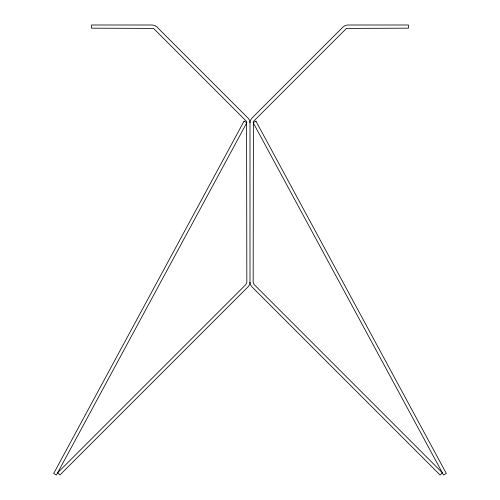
<?xml version="1.0" encoding="UTF-8"?>
<svg xmlns="http://www.w3.org/2000/svg" width="500" height="500" viewBox="0 0 500 500"><rect width="100%" height="100%" fill="white"/><g stroke="black" fill="none" stroke-linecap="round" stroke-linejoin="round"><path stroke-width="0.75" d="M250 122.675L250.481 120.25L251.856 118.194L343.194 26.856L345.25 25.481L347.675 25L408.456 25L408.456 28.169L346.463 28.413L253.412 121.463L253.169 282.275L254.1 284.519L442.337 472.756L440.1 475L251.856 286.762L250.481 284.7L250 282.275L250 122.675L249.519 120.25L248.144 118.194L156.806 26.856L154.75 25.481L152.325 25L91.544 25L91.544 28.169L153.537 28.413L246.588 121.463L246.831 282.275L245.9 284.519L57.663 472.756L59.9 475L248.144 286.762L249.519 284.7L250 282.275M244.037 121.169L53.663 473.494L56.45 475L246.831 122.675L244.037 121.169M255.963 121.169L253.169 122.675L443.55 475L446.337 473.494L255.963 121.169"/></g></svg>
